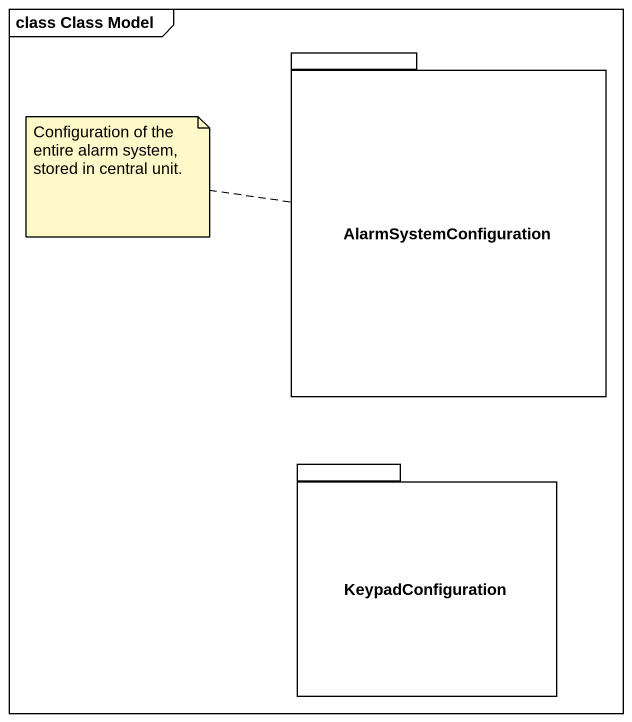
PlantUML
@startuml
mainframe class Class Model
package AlarmSystemConfiguration {
}
package KeypadConfiguration {
}
note left of AlarmSystemConfiguration : Configuration of the entire alarm system, stored in central unit.
@enduml
